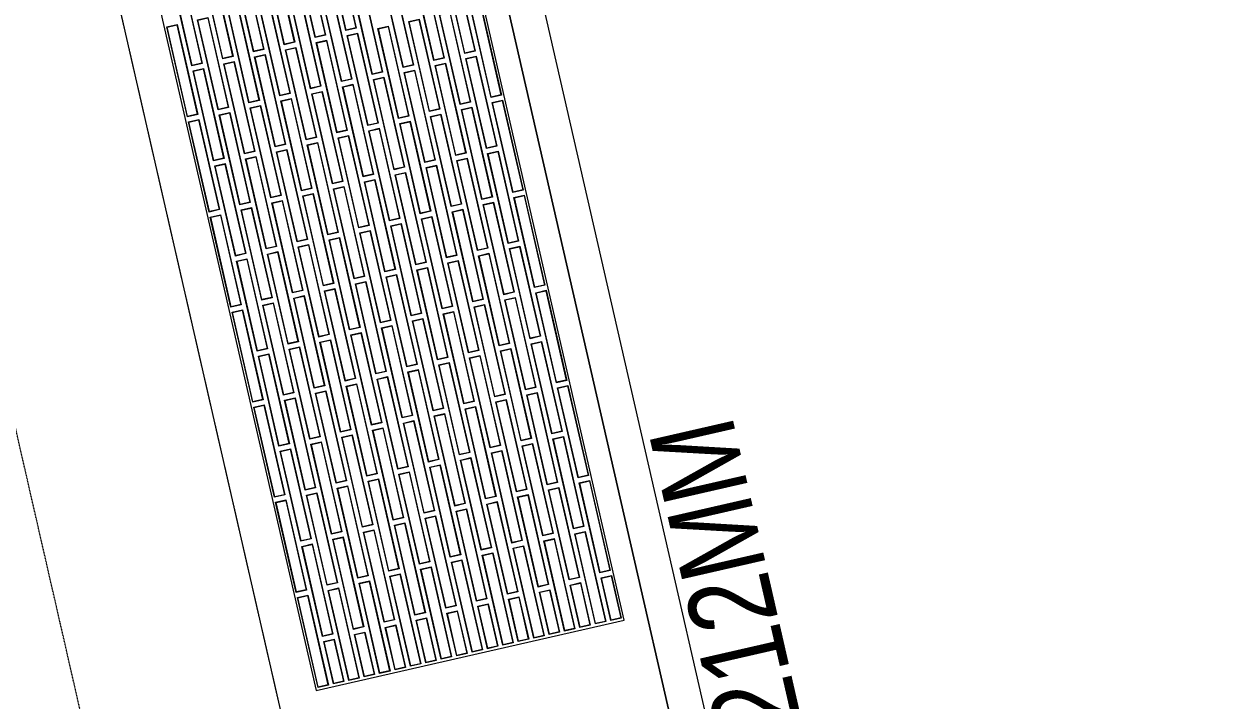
# Model space of a CAD drawing. Header units: millimetres. Extents: x 1667 to 847943, y 724 to 1832625.
# Drawn here: x 653321 to 653936, y 722158 to 722505 of the extents above; entities that cross this region are included whole.
import ezdxf

# ---------------------------------------------------------------- set-up
doc = ezdxf.new("R2010")
doc.units = ezdxf.units.MM
for name, pattern in [('2026-02-28_GF-SF BWP SET_MAIN BLOCK_SASANGIR RESORT$0$DASHED', [0.75, 0.5, -0.25]), ('AUDIT_D_060311083008-3', [0]), ('CENTER', [2, 1.25, -0.25, 0.25, -0.25]), ('DASHED', [19.05, 12.7, -6.35])]:
    doc.linetypes.add(name, pattern=pattern)
for name, color, linetype, lineweight in [('2026-02-28_GF-SF BWP SET_MAIN BLOCK_SASANGIR RESORT$0$DOOR DIM', 243, '2026-02-28_GF-SF BWP SET_MAIN BLOCK_SASANGIR RESORT$0$DASHED', 9), ('2026-02-28_GF-SF BWP SET_MAIN BLOCK_SASANGIR RESORT$0$HATCH SOLID_MOFA', 252, 'Continuous', 0), ('A-DOOR', 140, 'AUDIT_D_060311083008-3', 5), ('DIMENSION_MOFA', 66, 'CENTER', 15), ('GH - KIT EQUIP.', 2, 'Continuous', 9)]:
    doc.layers.add(name, color=color, linetype=linetype, lineweight=lineweight)
doc.styles.add('1', font='romans.shx')
pattern_1 = [(45, (141873.276, -3193.148), (-22.45064, 22.45064), []), (135, (141873.276, -3193.148), (-22.45064, -22.45064), [])]

# ---------------------------------------------------------------- blocks, each defined once
blk = doc.blocks.new('D-150 thk wall_1.8m D leaf-new')
at = {"layer": 'A-DOOR', "color": 252, "linetype": 'DASHED', "ltscale": 50}
blk.add_arc((1770, -150), 870, 180, 267.36478, dxfattribs=at)
blk = doc.blocks.new('*U170')
at = {"layer": 'A-DOOR'}
blk.add_blockref('D-150 thk wall_1.8m D leaf-new', (0, 0), dxfattribs=at)
blk = doc.blocks.new('AIR CURTAIN - 1800')
at = {"layer": 'GH - KIT EQUIP.', "color": 177, "lineweight": 15, "true_color": 0x293189}
for points in [[(269135.78, 64441.61, 0), (270899.78, 64441.61, 0)], [(270899.78, 64459.61, 0), (269135.78, 64459.61, 0)]]:
    blk.add_polyline3d(points, dxfattribs=at)
for points in [[(270899.78, 64653.61, 0.05), (269135.78, 64653.61, 0.05), (269135.78, 64459.61, 0.05), (270899.78, 64459.61, 0.05)], [(270874.78, 64633.61, 0.05), (270334.78, 64633.61, 0.05), (270334.78, 64471.61, 0.05), (270874.78, 64471.61, 0.05)], [(270336.11, 64632.29, 0), (270383.46, 64632.29, 0), (270383.46, 64626.84, 0), (270336.11, 64626.84, 0)], [(270336.28, 64632.11, 0), (270383.28, 64632.11, 0), (270383.28, 64627.01, 0), (270336.28, 64627.01, 0)], [(270386.11, 64632.29, 0), (270433.46, 64632.29, 0), (270433.46, 64626.84, 0), (270386.11, 64626.84, 0)], [(270386.28, 64632.11, 0), (270433.28, 64632.11, 0), (270433.28, 64627.01, 0), (270386.28, 64627.01, 0)], [(270436.11, 64632.29, 0), (270483.46, 64632.29, 0), (270483.46, 64626.84, 0), (270436.11, 64626.84, 0)], [(270436.28, 64632.11, 0), (270483.28, 64632.11, 0), (270483.28, 64627.01, 0), (270436.28, 64627.01, 0)], [(270486.11, 64632.29, 0), (270533.46, 64632.29, 0), (270533.46, 64626.84, 0), (270486.11, 64626.84, 0)], [(270486.28, 64632.11, 0), (270533.28, 64632.11, 0), (270533.28, 64627.01, 0), (270486.28, 64627.01, 0)], [(270536.11, 64632.29, 0), (270583.46, 64632.29, 0), (270583.46, 64626.84, 0), (270536.11, 64626.84, 0)], [(270536.28, 64632.11, 0), (270583.28, 64632.11, 0), (270583.28, 64627.01, 0), (270536.28, 64627.01, 0)], [(270586.11, 64632.29, 0), (270633.46, 64632.29, 0), (270633.46, 64626.84, 0), (270586.11, 64626.84, 0)], [(270586.28, 64632.11, 0), (270633.28, 64632.11, 0), (270633.28, 64627.01, 0), (270586.28, 64627.01, 0)], [(270636.11, 64632.29, 0), (270683.46, 64632.29, 0), (270683.46, 64626.84, 0), (270636.11, 64626.84, 0)], [(270636.28, 64632.11, 0), (270683.28, 64632.11, 0), (270683.28, 64627.01, 0), (270636.28, 64627.01, 0)], [(270336.11, 64624.19, 0), (270358.46, 64624.19, 0), (270358.46, 64618.74, 0), (270336.11, 64618.74, 0)], [(270336.28, 64624.01, 0), (270358.28, 64624.01, 0), (270358.28, 64618.91, 0), (270336.28, 64618.91, 0)], [(270361.11, 64624.19, 0), (270408.46, 64624.19, 0), (270408.46, 64618.74, 0), (270361.11, 64618.74, 0)], [(270361.28, 64624.01, 0), (270408.28, 64624.01, 0), (270408.28, 64618.91, 0), (270361.28, 64618.91, 0)], [(270411.11, 64624.19, 0), (270458.46, 64624.19, 0), (270458.46, 64618.74, 0), (270411.11, 64618.74, 0)], [(270411.28, 64624.01, 0), (270458.28, 64624.01, 0), (270458.28, 64618.91, 0), (270411.28, 64618.91, 0)], [(270461.11, 64624.19, 0), (270508.46, 64624.19, 0), (270508.46, 64618.74, 0), (270461.11, 64618.74, 0)], [(270461.28, 64624.01, 0), (270508.28, 64624.01, 0), (270508.28, 64618.91, 0), (270461.28, 64618.91, 0)], [(270511.11, 64624.19, 0), (270558.46, 64624.19, 0), (270558.46, 64618.74, 0), (270511.11, 64618.74, 0)], [(270511.28, 64624.01, 0), (270558.28, 64624.01, 0), (270558.28, 64618.91, 0), (270511.28, 64618.91, 0)], [(270561.11, 64624.19, 0), (270608.46, 64624.19, 0), (270608.46, 64618.74, 0), (270561.11, 64618.74, 0)], [(270561.28, 64624.01, 0), (270608.28, 64624.01, 0), (270608.28, 64618.91, 0), (270561.28, 64618.91, 0)], [(270611.11, 64624.19, 0), (270658.46, 64624.19, 0), (270658.46, 64618.74, 0), (270611.11, 64618.74, 0)], [(270611.28, 64624.01, 0), (270658.28, 64624.01, 0), (270658.28, 64618.91, 0), (270611.28, 64618.91, 0)], [(270661.11, 64624.19, 0), (270708.46, 64624.19, 0), (270708.46, 64618.74, 0), (270661.11, 64618.74, 0)], [(270661.28, 64624.01, 0), (270708.28, 64624.01, 0), (270708.28, 64618.91, 0), (270661.28, 64618.91, 0)], [(270336.11, 64616.09, 0), (270383.46, 64616.09, 0), (270383.46, 64610.64, 0), (270336.11, 64610.64, 0)], [(270336.28, 64615.91, 0), (270383.28, 64615.91, 0), (270383.28, 64610.81, 0), (270336.28, 64610.81, 0)], [(270386.11, 64616.09, 0), (270433.46, 64616.09, 0), (270433.46, 64610.64, 0), (270386.11, 64610.64, 0)], [(270386.28, 64615.91, 0), (270433.28, 64615.91, 0), (270433.28, 64610.81, 0), (270386.28, 64610.81, 0)], [(270436.11, 64616.09, 0), (270483.46, 64616.09, 0), (270483.46, 64610.64, 0), (270436.11, 64610.64, 0)], [(270436.28, 64615.91, 0), (270483.28, 64615.91, 0), (270483.28, 64610.81, 0), (270436.28, 64610.81, 0)], [(270486.11, 64616.09, 0), (270533.46, 64616.09, 0), (270533.46, 64610.64, 0), (270486.11, 64610.64, 0)], [(270486.28, 64615.91, 0), (270533.28, 64615.91, 0), (270533.28, 64610.81, 0), (270486.28, 64610.81, 0)], [(270536.11, 64616.09, 0), (270583.46, 64616.09, 0), (270583.46, 64610.64, 0), (270536.11, 64610.64, 0)], [(270536.28, 64615.91, 0), (270583.28, 64615.91, 0), (270583.28, 64610.81, 0), (270536.28, 64610.81, 0)], [(270586.11, 64616.09, 0), (270633.46, 64616.09, 0), (270633.46, 64610.64, 0), (270586.11, 64610.64, 0)], [(270586.28, 64615.91, 0), (270633.28, 64615.91, 0), (270633.28, 64610.81, 0), (270586.28, 64610.81, 0)], [(270636.11, 64616.09, 0), (270683.46, 64616.09, 0), (270683.46, 64610.64, 0), (270636.11, 64610.64, 0)], [(270636.28, 64615.91, 0), (270683.28, 64615.91, 0), (270683.28, 64610.81, 0), (270636.28, 64610.81, 0)], [(270336.11, 64607.99, 0), (270358.46, 64607.99, 0), (270358.46, 64602.54, 0), (270336.11, 64602.54, 0)], [(270336.28, 64607.81, 0), (270358.28, 64607.81, 0), (270358.28, 64602.71, 0), (270336.28, 64602.71, 0)], [(270361.11, 64607.99, 0), (270408.46, 64607.99, 0), (270408.46, 64602.54, 0), (270361.11, 64602.54, 0)], [(270361.28, 64607.81, 0), (270408.28, 64607.81, 0), (270408.28, 64602.71, 0), (270361.28, 64602.71, 0)], [(270411.11, 64607.99, 0), (270458.46, 64607.99, 0), (270458.46, 64602.54, 0), (270411.11, 64602.54, 0)], [(270411.28, 64607.81, 0), (270458.28, 64607.81, 0), (270458.28, 64602.71, 0), (270411.28, 64602.71, 0)], [(270461.11, 64607.99, 0), (270508.46, 64607.99, 0), (270508.46, 64602.54, 0), (270461.11, 64602.54, 0)], [(270461.28, 64607.81, 0), (270508.28, 64607.81, 0), (270508.28, 64602.71, 0), (270461.28, 64602.71, 0)], [(270511.11, 64607.99, 0), (270558.46, 64607.99, 0), (270558.46, 64602.54, 0), (270511.11, 64602.54, 0)], [(270511.28, 64607.81, 0), (270558.28, 64607.81, 0), (270558.28, 64602.71, 0), (270511.28, 64602.71, 0)], [(270561.11, 64607.99, 0), (270608.46, 64607.99, 0), (270608.46, 64602.54, 0), (270561.11, 64602.54, 0)], [(270561.28, 64607.81, 0), (270608.28, 64607.81, 0), (270608.28, 64602.71, 0), (270561.28, 64602.71, 0)], [(270611.11, 64607.99, 0), (270658.46, 64607.99, 0), (270658.46, 64602.54, 0), (270611.11, 64602.54, 0)], [(270611.28, 64607.81, 0), (270658.28, 64607.81, 0), (270658.28, 64602.71, 0), (270611.28, 64602.71, 0)], [(270661.11, 64607.99, 0), (270708.46, 64607.99, 0), (270708.46, 64602.54, 0), (270661.11, 64602.54, 0)], [(270661.28, 64607.81, 0), (270708.28, 64607.81, 0), (270708.28, 64602.71, 0), (270661.28, 64602.71, 0)], [(270336.11, 64599.89, 0), (270383.46, 64599.89, 0), (270383.46, 64594.44, 0), (270336.11, 64594.44, 0)], [(270336.28, 64599.71, 0), (270383.28, 64599.71, 0), (270383.28, 64594.61, 0), (270336.28, 64594.61, 0)], [(270386.11, 64599.89, 0), (270433.46, 64599.89, 0), (270433.46, 64594.44, 0), (270386.11, 64594.44, 0)], [(270386.28, 64599.71, 0), (270433.28, 64599.71, 0), (270433.28, 64594.61, 0), (270386.28, 64594.61, 0)], [(270436.11, 64599.89, 0), (270483.46, 64599.89, 0), (270483.46, 64594.44, 0), (270436.11, 64594.44, 0)], [(270436.28, 64599.71, 0), (270483.28, 64599.71, 0), (270483.28, 64594.61, 0), (270436.28, 64594.61, 0)], [(270486.11, 64599.89, 0), (270533.46, 64599.89, 0), (270533.46, 64594.44, 0), (270486.11, 64594.44, 0)], [(270486.28, 64599.71, 0), (270533.28, 64599.71, 0), (270533.28, 64594.61, 0), (270486.28, 64594.61, 0)], [(270536.11, 64599.89, 0), (270583.46, 64599.89, 0), (270583.46, 64594.44, 0), (270536.11, 64594.44, 0)], [(270536.28, 64599.71, 0), (270583.28, 64599.71, 0), (270583.28, 64594.61, 0), (270536.28, 64594.61, 0)], [(270586.11, 64599.89, 0), (270633.46, 64599.89, 0), (270633.46, 64594.44, 0), (270586.11, 64594.44, 0)], [(270586.28, 64599.71, 0), (270633.28, 64599.71, 0), (270633.28, 64594.61, 0), (270586.28, 64594.61, 0)], [(270636.11, 64599.89, 0), (270683.46, 64599.89, 0), (270683.46, 64594.44, 0), (270636.11, 64594.44, 0)], [(270636.28, 64599.71, 0), (270683.28, 64599.71, 0), (270683.28, 64594.61, 0), (270636.28, 64594.61, 0)], [(270336.11, 64591.79, 0), (270358.46, 64591.79, 0), (270358.46, 64586.34, 0), (270336.11, 64586.34, 0)], [(270336.28, 64591.61, 0), (270358.28, 64591.61, 0), (270358.28, 64586.51, 0), (270336.28, 64586.51, 0)], [(270361.11, 64591.79, 0), (270408.46, 64591.79, 0), (270408.46, 64586.34, 0), (270361.11, 64586.34, 0)], [(270361.28, 64591.61, 0), (270408.28, 64591.61, 0), (270408.28, 64586.51, 0), (270361.28, 64586.51, 0)], [(270411.11, 64591.79, 0), (270458.46, 64591.79, 0), (270458.46, 64586.34, 0), (270411.11, 64586.34, 0)], [(270411.28, 64591.61, 0), (270458.28, 64591.61, 0), (270458.28, 64586.51, 0), (270411.28, 64586.51, 0)], [(270461.11, 64591.79, 0), (270508.46, 64591.79, 0), (270508.46, 64586.34, 0), (270461.11, 64586.34, 0)], [(270461.28, 64591.61, 0), (270508.28, 64591.61, 0), (270508.28, 64586.51, 0), (270461.28, 64586.51, 0)], [(270511.11, 64591.79, 0), (270558.46, 64591.79, 0), (270558.46, 64586.34, 0), (270511.11, 64586.34, 0)], [(270511.28, 64591.61, 0), (270558.28, 64591.61, 0), (270558.28, 64586.51, 0), (270511.28, 64586.51, 0)], [(270561.11, 64591.79, 0), (270608.46, 64591.79, 0), (270608.46, 64586.34, 0), (270561.11, 64586.34, 0)], [(270561.28, 64591.61, 0), (270608.28, 64591.61, 0), (270608.28, 64586.51, 0), (270561.28, 64586.51, 0)], [(270611.11, 64591.79, 0), (270658.46, 64591.79, 0), (270658.46, 64586.34, 0), (270611.11, 64586.34, 0)], [(270611.28, 64591.61, 0), (270658.28, 64591.61, 0), (270658.28, 64586.51, 0), (270611.28, 64586.51, 0)], [(270661.11, 64591.79, 0), (270708.46, 64591.79, 0), (270708.46, 64586.34, 0), (270661.11, 64586.34, 0)], [(270661.28, 64591.61, 0), (270708.28, 64591.61, 0), (270708.28, 64586.51, 0), (270661.28, 64586.51, 0)], [(270336.11, 64583.69, 0), (270383.46, 64583.69, 0), (270383.46, 64578.24, 0), (270336.11, 64578.24, 0)], [(270336.28, 64583.51, 0), (270383.28, 64583.51, 0), (270383.28, 64578.41, 0), (270336.28, 64578.41, 0)], [(270386.11, 64583.69, 0), (270433.46, 64583.69, 0), (270433.46, 64578.24, 0), (270386.11, 64578.24, 0)], [(270386.28, 64583.51, 0), (270433.28, 64583.51, 0), (270433.28, 64578.41, 0), (270386.28, 64578.41, 0)], [(270436.11, 64583.69, 0), (270483.46, 64583.69, 0), (270483.46, 64578.24, 0), (270436.11, 64578.24, 0)], [(270436.28, 64583.51, 0), (270483.28, 64583.51, 0), (270483.28, 64578.41, 0), (270436.28, 64578.41, 0)], [(270486.11, 64583.69, 0), (270533.46, 64583.69, 0), (270533.46, 64578.24, 0), (270486.11, 64578.24, 0)], [(270486.28, 64583.51, 0), (270533.28, 64583.51, 0), (270533.28, 64578.41, 0), (270486.28, 64578.41, 0)], [(270536.11, 64583.69, 0), (270583.46, 64583.69, 0), (270583.46, 64578.24, 0), (270536.11, 64578.24, 0)], [(270536.28, 64583.51, 0), (270583.28, 64583.51, 0), (270583.28, 64578.41, 0), (270536.28, 64578.41, 0)], [(270586.11, 64583.69, 0), (270633.46, 64583.69, 0), (270633.46, 64578.24, 0), (270586.11, 64578.24, 0)], [(270586.28, 64583.51, 0), (270633.28, 64583.51, 0), (270633.28, 64578.41, 0), (270586.28, 64578.41, 0)], [(270636.11, 64583.69, 0), (270683.46, 64583.69, 0), (270683.46, 64578.24, 0), (270636.11, 64578.24, 0)], [(270636.28, 64583.51, 0), (270683.28, 64583.51, 0), (270683.28, 64578.41, 0), (270636.28, 64578.41, 0)], [(270336.11, 64575.59, 0), (270358.46, 64575.59, 0), (270358.46, 64570.14, 0), (270336.11, 64570.14, 0)], [(270336.28, 64575.41, 0), (270358.28, 64575.41, 0), (270358.28, 64570.31, 0), (270336.28, 64570.31, 0)], [(270361.11, 64575.59, 0), (270408.46, 64575.59, 0), (270408.46, 64570.14, 0), (270361.11, 64570.14, 0)], [(270361.28, 64575.41, 0), (270408.28, 64575.41, 0), (270408.28, 64570.31, 0), (270361.28, 64570.31, 0)], [(270411.11, 64575.59, 0), (270458.46, 64575.59, 0), (270458.46, 64570.14, 0), (270411.11, 64570.14, 0)], [(270411.28, 64575.41, 0), (270458.28, 64575.41, 0), (270458.28, 64570.31, 0), (270411.28, 64570.31, 0)], [(270461.11, 64575.59, 0), (270508.46, 64575.59, 0), (270508.46, 64570.14, 0), (270461.11, 64570.14, 0)], [(270461.28, 64575.41, 0), (270508.28, 64575.41, 0), (270508.28, 64570.31, 0), (270461.28, 64570.31, 0)], [(270511.11, 64575.59, 0), (270558.46, 64575.59, 0), (270558.46, 64570.14, 0), (270511.11, 64570.14, 0)], [(270511.28, 64575.41, 0), (270558.28, 64575.41, 0), (270558.28, 64570.31, 0), (270511.28, 64570.31, 0)], [(270561.11, 64575.59, 0), (270608.46, 64575.59, 0), (270608.46, 64570.14, 0), (270561.11, 64570.14, 0)], [(270561.28, 64575.41, 0), (270608.28, 64575.41, 0), (270608.28, 64570.31, 0), (270561.28, 64570.31, 0)], [(270611.11, 64575.59, 0), (270658.46, 64575.59, 0), (270658.46, 64570.14, 0), (270611.11, 64570.14, 0)], [(270611.28, 64575.41, 0), (270658.28, 64575.41, 0), (270658.28, 64570.31, 0), (270611.28, 64570.31, 0)], [(270661.11, 64575.59, 0), (270708.46, 64575.59, 0), (270708.46, 64570.14, 0), (270661.11, 64570.14, 0)], [(270661.28, 64575.41, 0), (270708.28, 64575.41, 0), (270708.28, 64570.31, 0), (270661.28, 64570.31, 0)], [(270336.11, 64567.49, 0), (270383.46, 64567.49, 0), (270383.46, 64562.04, 0), (270336.11, 64562.04, 0)], [(270336.28, 64567.31, 0), (270383.28, 64567.31, 0), (270383.28, 64562.21, 0), (270336.28, 64562.21, 0)], [(270386.11, 64567.49, 0), (270433.46, 64567.49, 0), (270433.46, 64562.04, 0), (270386.11, 64562.04, 0)], [(270386.28, 64567.31, 0), (270433.28, 64567.31, 0), (270433.28, 64562.21, 0), (270386.28, 64562.21, 0)], [(270436.11, 64567.49, 0), (270483.46, 64567.49, 0), (270483.46, 64562.04, 0), (270436.11, 64562.04, 0)], [(270436.28, 64567.31, 0), (270483.28, 64567.31, 0), (270483.28, 64562.21, 0), (270436.28, 64562.21, 0)], [(270486.11, 64567.49, 0), (270533.46, 64567.49, 0), (270533.46, 64562.04, 0), (270486.11, 64562.04, 0)], [(270486.28, 64567.31, 0), (270533.28, 64567.31, 0), (270533.28, 64562.21, 0), (270486.28, 64562.21, 0)], [(270536.11, 64567.49, 0), (270583.46, 64567.49, 0), (270583.46, 64562.04, 0), (270536.11, 64562.04, 0)], [(270536.28, 64567.31, 0), (270583.28, 64567.31, 0), (270583.28, 64562.21, 0), (270536.28, 64562.21, 0)], [(270586.11, 64567.49, 0), (270633.46, 64567.49, 0), (270633.46, 64562.04, 0), (270586.11, 64562.04, 0)], [(270586.28, 64567.31, 0), (270633.28, 64567.31, 0), (270633.28, 64562.21, 0), (270586.28, 64562.21, 0)], [(270636.11, 64567.49, 0), (270683.46, 64567.49, 0), (270683.46, 64562.04, 0), (270636.11, 64562.04, 0)], [(270636.28, 64567.31, 0), (270683.28, 64567.31, 0), (270683.28, 64562.21, 0), (270636.28, 64562.21, 0)], [(270336.11, 64559.39, 0), (270358.46, 64559.39, 0), (270358.46, 64553.94, 0), (270336.11, 64553.94, 0)], [(270336.28, 64559.21, 0), (270358.28, 64559.21, 0), (270358.28, 64554.11, 0), (270336.28, 64554.11, 0)], [(270361.11, 64559.39, 0), (270408.46, 64559.39, 0), (270408.46, 64553.94, 0), (270361.11, 64553.94, 0)], [(270361.28, 64559.21, 0), (270408.28, 64559.21, 0), (270408.28, 64554.11, 0), (270361.28, 64554.11, 0)], [(270411.11, 64559.39, 0), (270458.46, 64559.39, 0), (270458.46, 64553.94, 0), (270411.11, 64553.94, 0)], [(270411.28, 64559.21, 0), (270458.28, 64559.21, 0), (270458.28, 64554.11, 0), (270411.28, 64554.11, 0)], [(270461.11, 64559.39, 0), (270508.46, 64559.39, 0), (270508.46, 64553.94, 0), (270461.11, 64553.94, 0)], [(270461.28, 64559.21, 0), (270508.28, 64559.21, 0), (270508.28, 64554.11, 0), (270461.28, 64554.11, 0)], [(270511.11, 64559.39, 0), (270558.46, 64559.39, 0), (270558.46, 64553.94, 0), (270511.11, 64553.94, 0)], [(270511.28, 64559.21, 0), (270558.28, 64559.21, 0), (270558.28, 64554.11, 0), (270511.28, 64554.11, 0)], [(270561.11, 64559.39, 0), (270608.46, 64559.39, 0), (270608.46, 64553.94, 0), (270561.11, 64553.94, 0)], [(270561.28, 64559.21, 0), (270608.28, 64559.21, 0), (270608.28, 64554.11, 0), (270561.28, 64554.11, 0)], [(270611.11, 64559.39, 0), (270658.46, 64559.39, 0), (270658.46, 64553.94, 0), (270611.11, 64553.94, 0)], [(270611.28, 64559.21, 0), (270658.28, 64559.21, 0), (270658.28, 64554.11, 0), (270611.28, 64554.11, 0)], [(270661.11, 64559.39, 0), (270708.46, 64559.39, 0), (270708.46, 64553.94, 0), (270661.11, 64553.94, 0)], [(270661.28, 64559.21, 0), (270708.28, 64559.21, 0), (270708.28, 64554.11, 0), (270661.28, 64554.11, 0)], [(270336.11, 64551.29, 0), (270383.46, 64551.29, 0), (270383.46, 64545.84, 0), (270336.11, 64545.84, 0)], [(270336.28, 64551.11, 0), (270383.28, 64551.11, 0), (270383.28, 64546.01, 0), (270336.28, 64546.01, 0)], [(270386.11, 64551.29, 0), (270433.46, 64551.29, 0), (270433.46, 64545.84, 0), (270386.11, 64545.84, 0)], [(270386.28, 64551.11, 0), (270433.28, 64551.11, 0), (270433.28, 64546.01, 0), (270386.28, 64546.01, 0)], [(270436.11, 64551.29, 0), (270483.46, 64551.29, 0), (270483.46, 64545.84, 0), (270436.11, 64545.84, 0)], [(270436.28, 64551.11, 0), (270483.28, 64551.11, 0), (270483.28, 64546.01, 0), (270436.28, 64546.01, 0)], [(270486.11, 64551.29, 0), (270533.46, 64551.29, 0), (270533.46, 64545.84, 0), (270486.11, 64545.84, 0)], [(270486.28, 64551.11, 0), (270533.28, 64551.11, 0), (270533.28, 64546.01, 0), (270486.28, 64546.01, 0)], [(270536.11, 64551.29, 0), (270583.46, 64551.29, 0), (270583.46, 64545.84, 0), (270536.11, 64545.84, 0)], [(270536.28, 64551.11, 0), (270583.28, 64551.11, 0), (270583.28, 64546.01, 0), (270536.28, 64546.01, 0)], [(270586.11, 64551.29, 0), (270633.46, 64551.29, 0), (270633.46, 64545.84, 0), (270586.11, 64545.84, 0)], [(270586.28, 64551.11, 0), (270633.28, 64551.11, 0), (270633.28, 64546.01, 0), (270586.28, 64546.01, 0)], [(270636.11, 64551.29, 0), (270683.46, 64551.29, 0), (270683.46, 64545.84, 0), (270636.11, 64545.84, 0)], [(270636.28, 64551.11, 0), (270683.28, 64551.11, 0), (270683.28, 64546.01, 0), (270636.28, 64546.01, 0)], [(270336.11, 64543.19, 0), (270358.46, 64543.19, 0), (270358.46, 64537.74, 0), (270336.11, 64537.74, 0)], [(270336.28, 64543.01, 0), (270358.28, 64543.01, 0), (270358.28, 64537.91, 0), (270336.28, 64537.91, 0)], [(270361.11, 64543.19, 0), (270408.46, 64543.19, 0), (270408.46, 64537.74, 0), (270361.11, 64537.74, 0)], [(270361.28, 64543.01, 0), (270408.28, 64543.01, 0), (270408.28, 64537.91, 0), (270361.28, 64537.91, 0)], [(270411.11, 64543.19, 0), (270458.46, 64543.19, 0), (270458.46, 64537.74, 0), (270411.11, 64537.74, 0)], [(270411.28, 64543.01, 0), (270458.28, 64543.01, 0), (270458.28, 64537.91, 0), (270411.28, 64537.91, 0)], [(270461.11, 64543.19, 0), (270508.46, 64543.19, 0), (270508.46, 64537.74, 0), (270461.11, 64537.74, 0)], [(270461.28, 64543.01, 0), (270508.28, 64543.01, 0), (270508.28, 64537.91, 0), (270461.28, 64537.91, 0)], [(270511.11, 64543.19, 0), (270558.46, 64543.19, 0), (270558.46, 64537.74, 0), (270511.11, 64537.74, 0)], [(270511.28, 64543.01, 0), (270558.28, 64543.01, 0), (270558.28, 64537.91, 0), (270511.28, 64537.91, 0)], [(270561.11, 64543.19, 0), (270608.46, 64543.19, 0), (270608.46, 64537.74, 0), (270561.11, 64537.74, 0)], [(270561.28, 64543.01, 0), (270608.28, 64543.01, 0), (270608.28, 64537.91, 0), (270561.28, 64537.91, 0)], [(270611.11, 64543.19, 0), (270658.46, 64543.19, 0), (270658.46, 64537.74, 0), (270611.11, 64537.74, 0)], [(270611.28, 64543.01, 0), (270658.28, 64543.01, 0), (270658.28, 64537.91, 0), (270611.28, 64537.91, 0)], [(270661.11, 64543.19, 0), (270708.46, 64543.19, 0), (270708.46, 64537.74, 0), (270661.11, 64537.74, 0)], [(270661.28, 64543.01, 0), (270708.28, 64543.01, 0), (270708.28, 64537.91, 0), (270661.28, 64537.91, 0)], [(270336.11, 64535.09, 0), (270383.46, 64535.09, 0), (270383.46, 64529.64, 0), (270336.11, 64529.64, 0)], [(270336.28, 64534.91, 0), (270383.28, 64534.91, 0), (270383.28, 64529.81, 0), (270336.28, 64529.81, 0)], [(270386.11, 64535.09, 0), (270433.46, 64535.09, 0), (270433.46, 64529.64, 0), (270386.11, 64529.64, 0)], [(270386.28, 64534.91, 0), (270433.28, 64534.91, 0), (270433.28, 64529.81, 0), (270386.28, 64529.81, 0)], [(270436.11, 64535.09, 0), (270483.46, 64535.09, 0), (270483.46, 64529.64, 0), (270436.11, 64529.64, 0)], [(270436.28, 64534.91, 0), (270483.28, 64534.91, 0), (270483.28, 64529.81, 0), (270436.28, 64529.81, 0)], [(270486.11, 64535.09, 0), (270533.46, 64535.09, 0), (270533.46, 64529.64, 0), (270486.11, 64529.64, 0)], [(270486.28, 64534.91, 0), (270533.28, 64534.91, 0), (270533.28, 64529.81, 0), (270486.28, 64529.81, 0)], [(270536.11, 64535.09, 0), (270583.46, 64535.09, 0), (270583.46, 64529.64, 0), (270536.11, 64529.64, 0)], [(270536.28, 64534.91, 0), (270583.28, 64534.91, 0), (270583.28, 64529.81, 0), (270536.28, 64529.81, 0)], [(270586.11, 64535.09, 0), (270633.46, 64535.09, 0), (270633.46, 64529.64, 0), (270586.11, 64529.64, 0)], [(270586.28, 64534.91, 0), (270633.28, 64534.91, 0), (270633.28, 64529.81, 0), (270586.28, 64529.81, 0)], [(270636.11, 64535.09, 0), (270683.46, 64535.09, 0), (270683.46, 64529.64, 0), (270636.11, 64529.64, 0)], [(270636.28, 64534.91, 0), (270683.28, 64534.91, 0), (270683.28, 64529.81, 0), (270636.28, 64529.81, 0)], [(270336.11, 64526.99, 0), (270358.46, 64526.99, 0), (270358.46, 64521.54, 0), (270336.11, 64521.54, 0)], [(270336.28, 64526.81, 0), (270358.28, 64526.81, 0), (270358.28, 64521.71, 0), (270336.28, 64521.71, 0)], [(270361.11, 64526.99, 0), (270408.46, 64526.99, 0), (270408.46, 64521.54, 0), (270361.11, 64521.54, 0)], [(270361.28, 64526.81, 0), (270408.28, 64526.81, 0), (270408.28, 64521.71, 0), (270361.28, 64521.71, 0)], [(270411.11, 64526.99, 0), (270458.46, 64526.99, 0), (270458.46, 64521.54, 0), (270411.11, 64521.54, 0)], [(270411.28, 64526.81, 0), (270458.28, 64526.81, 0), (270458.28, 64521.71, 0), (270411.28, 64521.71, 0)], [(270461.11, 64526.99, 0), (270508.46, 64526.99, 0), (270508.46, 64521.54, 0), (270461.11, 64521.54, 0)], [(270461.28, 64526.81, 0), (270508.28, 64526.81, 0), (270508.28, 64521.71, 0), (270461.28, 64521.71, 0)], [(270511.11, 64526.99, 0), (270558.46, 64526.99, 0), (270558.46, 64521.54, 0), (270511.11, 64521.54, 0)], [(270511.28, 64526.81, 0), (270558.28, 64526.81, 0), (270558.28, 64521.71, 0), (270511.28, 64521.71, 0)], [(270561.11, 64526.99, 0), (270608.46, 64526.99, 0), (270608.46, 64521.54, 0), (270561.11, 64521.54, 0)], [(270561.28, 64526.81, 0), (270608.28, 64526.81, 0), (270608.28, 64521.71, 0), (270561.28, 64521.71, 0)], [(270611.11, 64526.99, 0), (270658.46, 64526.99, 0), (270658.46, 64521.54, 0), (270611.11, 64521.54, 0)], [(270611.28, 64526.81, 0), (270658.28, 64526.81, 0), (270658.28, 64521.71, 0), (270611.28, 64521.71, 0)], [(270336.11, 64518.89, 0), (270383.46, 64518.89, 0), (270383.46, 64513.44, 0), (270336.11, 64513.44, 0)], [(270336.28, 64518.71, 0), (270383.28, 64518.71, 0), (270383.28, 64513.61, 0), (270336.28, 64513.61, 0)], [(270386.11, 64518.89, 0), (270433.46, 64518.89, 0), (270433.46, 64513.44, 0), (270386.11, 64513.44, 0)], [(270386.28, 64518.71, 0), (270433.28, 64518.71, 0), (270433.28, 64513.61, 0), (270386.28, 64513.61, 0)], [(270436.11, 64518.89, 0), (270483.46, 64518.89, 0), (270483.46, 64513.44, 0), (270436.11, 64513.44, 0)], [(270436.28, 64518.71, 0), (270483.28, 64518.71, 0), (270483.28, 64513.61, 0), (270436.28, 64513.61, 0)], [(270486.11, 64518.89, 0), (270533.46, 64518.89, 0), (270533.46, 64513.44, 0), (270486.11, 64513.44, 0)], [(270486.28, 64518.71, 0), (270533.28, 64518.71, 0), (270533.28, 64513.61, 0), (270486.28, 64513.61, 0)], [(270536.11, 64518.89, 0), (270583.46, 64518.89, 0), (270583.46, 64513.44, 0), (270536.11, 64513.44, 0)], [(270536.28, 64518.71, 0), (270583.28, 64518.71, 0), (270583.28, 64513.61, 0), (270536.28, 64513.61, 0)], [(270586.11, 64518.89, 0), (270633.46, 64518.89, 0), (270633.46, 64513.44, 0), (270586.11, 64513.44, 0)], [(270586.28, 64518.71, 0), (270633.28, 64518.71, 0), (270633.28, 64513.61, 0), (270586.28, 64513.61, 0)], [(270636.11, 64518.89, 0), (270683.46, 64518.89, 0), (270683.46, 64513.44, 0), (270636.11, 64513.44, 0)], [(270636.28, 64518.71, 0), (270683.28, 64518.71, 0), (270683.28, 64513.61, 0), (270636.28, 64513.61, 0)], [(270336.11, 64510.79, 0), (270358.46, 64510.79, 0), (270358.46, 64505.34, 0), (270336.11, 64505.34, 0)], [(270336.28, 64510.61, 0), (270358.28, 64510.61, 0), (270358.28, 64505.51, 0), (270336.28, 64505.51, 0)], [(270361.11, 64510.79, 0), (270408.46, 64510.79, 0), (270408.46, 64505.34, 0), (270361.11, 64505.34, 0)], [(270361.28, 64510.61, 0), (270408.28, 64510.61, 0), (270408.28, 64505.51, 0), (270361.28, 64505.51, 0)], [(270411.11, 64510.79, 0), (270458.46, 64510.79, 0), (270458.46, 64505.34, 0), (270411.11, 64505.34, 0)], [(270411.28, 64510.61, 0), (270458.28, 64510.61, 0), (270458.28, 64505.51, 0), (270411.28, 64505.51, 0)], [(270461.11, 64510.79, 0), (270508.46, 64510.79, 0), (270508.46, 64505.34, 0), (270461.11, 64505.34, 0)], [(270461.28, 64510.61, 0), (270508.28, 64510.61, 0), (270508.28, 64505.51, 0), (270461.28, 64505.51, 0)], [(270511.11, 64510.79, 0), (270558.46, 64510.79, 0), (270558.46, 64505.34, 0), (270511.11, 64505.34, 0)], [(270511.28, 64510.61, 0), (270558.28, 64510.61, 0), (270558.28, 64505.51, 0), (270511.28, 64505.51, 0)], [(270561.11, 64510.79, 0), (270608.46, 64510.79, 0), (270608.46, 64505.34, 0), (270561.11, 64505.34, 0)], [(270561.28, 64510.61, 0), (270608.28, 64510.61, 0), (270608.28, 64505.51, 0), (270561.28, 64505.51, 0)], [(270611.11, 64510.79, 0), (270658.46, 64510.79, 0), (270658.46, 64505.34, 0), (270611.11, 64505.34, 0)], [(270611.28, 64510.61, 0), (270658.28, 64510.61, 0), (270658.28, 64505.51, 0), (270611.28, 64505.51, 0)], [(270336.11, 64502.69, 0), (270383.46, 64502.69, 0), (270383.46, 64497.24, 0), (270336.11, 64497.24, 0)], [(270336.28, 64502.51, 0), (270383.28, 64502.51, 0), (270383.28, 64497.41, 0), (270336.28, 64497.41, 0)], [(270386.11, 64502.69, 0), (270433.46, 64502.69, 0), (270433.46, 64497.24, 0), (270386.11, 64497.24, 0)], [(270386.28, 64502.51, 0), (270433.28, 64502.51, 0), (270433.28, 64497.41, 0), (270386.28, 64497.41, 0)], [(270436.11, 64502.69, 0), (270483.46, 64502.69, 0), (270483.46, 64497.24, 0), (270436.11, 64497.24, 0)], [(270436.28, 64502.51, 0), (270483.28, 64502.51, 0), (270483.28, 64497.41, 0), (270436.28, 64497.41, 0)], [(270486.11, 64502.69, 0), (270533.46, 64502.69, 0), (270533.46, 64497.24, 0), (270486.11, 64497.24, 0)], [(270486.28, 64502.51, 0), (270533.28, 64502.51, 0), (270533.28, 64497.41, 0), (270486.28, 64497.41, 0)], [(270536.11, 64502.69, 0), (270583.46, 64502.69, 0), (270583.46, 64497.24, 0), (270536.11, 64497.24, 0)], [(270536.28, 64502.51, 0), (270583.28, 64502.51, 0), (270583.28, 64497.41, 0), (270536.28, 64497.41, 0)], [(270586.11, 64502.69, 0), (270633.46, 64502.69, 0), (270633.46, 64497.24, 0), (270586.11, 64497.24, 0)], [(270586.28, 64502.51, 0), (270633.28, 64502.51, 0), (270633.28, 64497.41, 0), (270586.28, 64497.41, 0)], [(270636.11, 64502.69, 0), (270683.46, 64502.69, 0), (270683.46, 64497.24, 0), (270636.11, 64497.24, 0)], [(270636.28, 64502.51, 0), (270683.28, 64502.51, 0), (270683.28, 64497.41, 0), (270636.28, 64497.41, 0)], [(270336.11, 64494.59, 0), (270358.46, 64494.59, 0), (270358.46, 64489.14, 0), (270336.11, 64489.14, 0)], [(270336.28, 64494.41, 0), (270358.28, 64494.41, 0), (270358.28, 64489.31, 0), (270336.28, 64489.31, 0)], [(270361.11, 64494.59, 0), (270408.46, 64494.59, 0), (270408.46, 64489.14, 0), (270361.11, 64489.14, 0)], [(270361.28, 64494.41, 0), (270408.28, 64494.41, 0), (270408.28, 64489.31, 0), (270361.28, 64489.31, 0)], [(270411.11, 64494.59, 0), (270458.46, 64494.59, 0), (270458.46, 64489.14, 0), (270411.11, 64489.14, 0)], [(270411.28, 64494.41, 0), (270458.28, 64494.41, 0), (270458.28, 64489.31, 0), (270411.28, 64489.31, 0)], [(270461.11, 64494.59, 0), (270508.46, 64494.59, 0), (270508.46, 64489.14, 0), (270461.11, 64489.14, 0)], [(270461.28, 64494.41, 0), (270508.28, 64494.41, 0), (270508.28, 64489.31, 0), (270461.28, 64489.31, 0)], [(270511.11, 64494.59, 0), (270558.46, 64494.59, 0), (270558.46, 64489.14, 0), (270511.11, 64489.14, 0)], [(270511.28, 64494.41, 0), (270558.28, 64494.41, 0), (270558.28, 64489.31, 0), (270511.28, 64489.31, 0)], [(270561.11, 64494.59, 0), (270608.46, 64494.59, 0), (270608.46, 64489.14, 0), (270561.11, 64489.14, 0)], [(270561.28, 64494.41, 0), (270608.28, 64494.41, 0), (270608.28, 64489.31, 0), (270561.28, 64489.31, 0)], [(270611.11, 64494.59, 0), (270658.46, 64494.59, 0), (270658.46, 64489.14, 0), (270611.11, 64489.14, 0)], [(270611.28, 64494.41, 0), (270658.28, 64494.41, 0), (270658.28, 64489.31, 0), (270611.28, 64489.31, 0)], [(270336.11, 64486.49, 0), (270383.46, 64486.49, 0), (270383.46, 64481.04, 0), (270336.11, 64481.04, 0)], [(270336.28, 64486.31, 0), (270383.28, 64486.31, 0), (270383.28, 64481.21, 0), (270336.28, 64481.21, 0)], [(270386.11, 64486.49, 0), (270433.46, 64486.49, 0), (270433.46, 64481.04, 0), (270386.11, 64481.04, 0)], [(270386.28, 64486.31, 0), (270433.28, 64486.31, 0), (270433.28, 64481.21, 0), (270386.28, 64481.21, 0)], [(270436.11, 64486.49, 0), (270483.46, 64486.49, 0), (270483.46, 64481.04, 0), (270436.11, 64481.04, 0)], [(270436.28, 64486.31, 0), (270483.28, 64486.31, 0), (270483.28, 64481.21, 0), (270436.28, 64481.21, 0)], [(270486.11, 64486.49, 0), (270533.46, 64486.49, 0), (270533.46, 64481.04, 0), (270486.11, 64481.04, 0)], [(270486.28, 64486.31, 0), (270533.28, 64486.31, 0), (270533.28, 64481.21, 0), (270486.28, 64481.21, 0)], [(270536.11, 64486.49, 0), (270583.46, 64486.49, 0), (270583.46, 64481.04, 0), (270536.11, 64481.04, 0)], [(270536.28, 64486.31, 0), (270583.28, 64486.31, 0), (270583.28, 64481.21, 0), (270536.28, 64481.21, 0)], [(270586.11, 64486.49, 0), (270633.46, 64486.49, 0), (270633.46, 64481.04, 0), (270586.11, 64481.04, 0)], [(270586.28, 64486.31, 0), (270633.28, 64486.31, 0), (270633.28, 64481.21, 0), (270586.28, 64481.21, 0)], [(270636.11, 64486.49, 0), (270683.46, 64486.49, 0), (270683.46, 64481.04, 0), (270636.11, 64481.04, 0)], [(270636.28, 64486.31, 0), (270683.28, 64486.31, 0), (270683.28, 64481.21, 0), (270636.28, 64481.21, 0)], [(270336.11, 64478.39, 0), (270358.46, 64478.39, 0), (270358.46, 64472.94, 0), (270336.11, 64472.94, 0)], [(270336.28, 64478.21, 0), (270358.28, 64478.21, 0), (270358.28, 64473.11, 0), (270336.28, 64473.11, 0)], [(270361.11, 64478.39, 0), (270408.46, 64478.39, 0), (270408.46, 64472.94, 0), (270361.11, 64472.94, 0)], [(270361.28, 64478.21, 0), (270408.28, 64478.21, 0), (270408.28, 64473.11, 0), (270361.28, 64473.11, 0)], [(270411.11, 64478.39, 0), (270458.46, 64478.39, 0), (270458.46, 64472.94, 0), (270411.11, 64472.94, 0)], [(270411.28, 64478.21, 0), (270458.28, 64478.21, 0), (270458.28, 64473.11, 0), (270411.28, 64473.11, 0)], [(270461.11, 64478.39, 0), (270508.46, 64478.39, 0), (270508.46, 64472.94, 0), (270461.11, 64472.94, 0)], [(270461.28, 64478.21, 0), (270508.28, 64478.21, 0), (270508.28, 64473.11, 0), (270461.28, 64473.11, 0)], [(270511.11, 64478.39, 0), (270558.46, 64478.39, 0), (270558.46, 64472.94, 0), (270511.11, 64472.94, 0)], [(270511.28, 64478.21, 0), (270558.28, 64478.21, 0), (270558.28, 64473.11, 0), (270511.28, 64473.11, 0)], [(270561.11, 64478.39, 0), (270608.46, 64478.39, 0), (270608.46, 64472.94, 0), (270561.11, 64472.94, 0)], [(270561.28, 64478.21, 0), (270608.28, 64478.21, 0), (270608.28, 64473.11, 0), (270561.28, 64473.11, 0)], [(270611.11, 64478.39, 0), (270658.46, 64478.39, 0), (270658.46, 64472.94, 0), (270611.11, 64472.94, 0)], [(270611.28, 64478.21, 0), (270658.28, 64478.21, 0), (270658.28, 64473.11, 0), (270611.28, 64473.11, 0)]]:
    blk.add_polyline3d(points, close=True, dxfattribs=at)
at = {"layer": 'GH - KIT EQUIP.', "color": 177, "lineweight": 15, "true_color": 0x293189, "insert": (269486.5, 64393.82), "char_height": 43.6826, "width": 1051.3835, "attachment_point": 7, "style": '1'}
blk.add_mtext('\\pxqc;{\\W0.8;\\fArial|b0|i0|c0|p34;\\C256;AIR CURTAIN - 1800 X 230 X 212MM}', dxfattribs=at)
blk = doc.blocks.new('FURNITURE BOH')
at = {"layer": 'GH - KIT EQUIP.', "ltscale": 0.5, "rotation": 90}
blk.add_blockref('AIR CURTAIN - 1800', (51193.61, -260767.77), dxfattribs=at)
blk = doc.blocks.new('ff')
at = {"layer": '2026-02-28_GF-SF BWP SET_MAIN BLOCK_SASANGIR RESORT$0$HATCH SOLID_MOFA'}
h = blk.add_hatch(dxfattribs=at)
h.set_pattern_fill('ANSI37', color=256, scale=10, angle=360)
h.set_pattern_definition(pattern_1)
h.paths.add_polyline_path([(29440, -5110), (29335.003, -5110), (29335.003, -5210), (29440, -5210)])
h.paths.add_polyline_path([(29335.003, -5110), (29240.701, -5110), (29240.701, -5210), (29335.003, -5210)])
h.paths.add_polyline_path([(25770.472, -12614.209), (25137.593, -12614.209), (25137.593, -12307.115), (25770.472, -12307.115)], flags=9)
h.paths.add_polyline_path([(29156.768, -9880.378), (28369.183, -9880.378), (28369.183, -9573.42), (29156.768, -9573.42)], flags=9)
h.paths.add_polyline_path([(6166.568, -16827.835), (5533.69, -16827.835), (5533.69, -16520.877), (6166.568, -16520.877)], flags=9)
h.paths.add_polyline_path([(26655.851, -6492.002), (25866.083, -6492.002), (25866.083, -6185.044), (26655.851, -6185.044)], flags=9)
h.paths.add_polyline_path([(28881.128, -6492.002), (28091.36, -6492.002), (28091.36, -6185.044), (28881.128, -6185.044)], flags=9)
h.paths.add_polyline_path([(6570.662, -13622.103), (5937.784, -13622.103), (5937.784, -13315.145), (6570.662, -13315.145)], flags=9)
h.paths.add_polyline_path([(26395.684, -5076.223), (25605.916, -5076.223), (25605.916, -4769.265), (26395.684, -4769.265)], flags=9)
h.paths.add_polyline_path([(29053.481, -5076.223), (28263.713, -5076.223), (28263.713, -4769.265), (29053.481, -4769.265)], flags=9)
h.paths.add_polyline_path([(29094.01, -1945.47), (28305.333, -1945.47), (28305.333, -1638.512), (29094.01, -1638.512)], flags=9)
h.paths.add_polyline_path([(25960.007, -1238.842), (25171.33, -1238.842), (25171.33, -931.884), (25960.007, -931.884)], flags=9)
h.paths.add_polyline_path([(21410.162, -1500.222), (20622.031, -1500.222), (20622.031, -1193.265), (21410.162, -1193.265)], flags=9)
h.paths.add_polyline_path([(25960.007, -2528.66), (25171.33, -2528.66), (25171.33, -2221.703), (25960.007, -2221.703)], flags=9)
h.paths.add_polyline_path([(23729.269, -5741.302), (22979.61, -5741.302), (22979.61, -5434.344), (23729.269, -5434.344)], flags=9)
h.paths.add_polyline_path([(61771.24, -9370.19), (61021.581, -9370.19), (61021.581, -9063.232), (61771.24, -9063.232)], flags=9)
h.paths.add_polyline_path([(46973.311, -17019.585), (46185.044, -17019.585), (46185.044, -16712.491), (46973.311, -16712.491)], flags=9)
h.paths.add_polyline_path([(55966.842, -9272.038), (55180.621, -9272.038), (55180.621, -8965.08), (55966.842, -8965.08)], flags=9)
h.paths.add_polyline_path([(50411.785, -14335.396), (49624.337, -14335.396), (49624.337, -14028.438), (50411.785, -14028.438)], flags=9)
h.paths.add_polyline_path([(55221.076, -10229.616), (54432.809, -10229.616), (54432.809, -9922.659), (55221.076, -9922.659)], flags=9)
h.paths.add_polyline_path([(28085.33, -1945.47), (27296.653, -1945.47), (27296.653, -1638.512), (28085.33, -1638.512)], flags=9)
h.paths.add_polyline_path([(48539.802, -15200.94), (47595.327, -15200.94), (47595.327, -14893.845), (48539.802, -14893.845)], flags=9)
h.paths.add_polyline_path([(57371.194, -11449.551), (56426.72, -11449.551), (56426.72, -11142.457), (57371.194, -11142.457)], flags=9)
h.paths.add_polyline_path([(47506.102, -8786.42), (46561.627, -8786.42), (46561.627, -8479.463), (47506.102, -8479.463)], flags=9)
h.paths.add_polyline_path([(19678.853, -18667.39), (18890.585, -18667.39), (18890.585, -18360.296), (19678.853, -18360.296)], flags=9)
h.paths.add_polyline_path([(31425.826, -6749.269), (30638.24, -6749.269), (30638.24, -6442.311), (31425.826, -6442.311)], flags=9)
h.paths.add_polyline_path([(56015.969, -8620.918), (55071.494, -8620.918), (55071.494, -8313.96), (56015.969, -8313.96)], flags=9)
h.paths.add_polyline_path([(54947.397, -4563.972), (54002.923, -4563.972), (54002.923, -4257.015), (54947.397, -4257.015)], flags=9)
h.paths.add_polyline_path([(54152.375, -1976.211), (53364.926, -1976.211), (53364.926, -1669.253), (54152.375, -1669.253)], flags=9)
h.paths.add_polyline_path([(54727.071, -14492.389), (53939.622, -14492.389), (53939.622, -14185.431), (54727.071, -14185.431)], flags=9)
h.paths.add_polyline_path([(59025.241, -6528.144), (58236.973, -6528.144), (58236.973, -6221.186), (59025.241, -6221.186)], flags=9)
h.paths.add_polyline_path([(60076.109, -8365.194), (59131.634, -8365.194), (59131.634, -8058.237), (60076.109, -8058.237)], flags=9)
h.paths.add_polyline_path([(54125.432, -7733.709), (53337.165, -7733.709), (53337.165, -7426.751), (54125.432, -7426.751)], flags=9)
h.paths.add_polyline_path([(14424.434, -17577.701), (13635.758, -17577.701), (13635.758, -17270.744), (14424.434, -17270.744)], flags=9)
h.paths.add_polyline_path([(11151.457, -17373.256), (10363.872, -17373.256), (10363.872, -17066.298), (11151.457, -17066.298)], flags=9)
h.paths.add_polyline_path([(21639.159, -6792.355), (20850.483, -6792.355), (20850.483, -6485.397), (21639.159, -6485.397)], flags=9)
h.paths.add_polyline_path([(31425.826, -7702.786), (30638.24, -7702.786), (30638.24, -7395.829), (31425.826, -7395.829)], flags=9)
h.paths.add_polyline_path([(61984.903, -3752.576), (61040.429, -3752.576), (61040.429, -3445.482), (61984.903, -3445.482)], flags=9)
h.paths.add_polyline_path([(40613.324, -18031.072), (39980.036, -18031.072), (39980.036, -17724.115), (40613.324, -17724.115)], flags=9)
h.paths.add_polyline_path([(45344.736, -18031.072), (44555.65, -18031.072), (44555.65, -17724.115), (45344.736, -17724.115)], flags=9)
h.paths.add_polyline_path([(31893.442, -18031.072), (31260.155, -18031.072), (31260.155, -17724.115), (31893.442, -17724.115)], flags=9)
h.paths.add_polyline_path([(36254.075, -18031.072), (35620.787, -18031.072), (35620.787, -17724.115), (36254.075, -17724.115)], flags=9)
h.paths.add_polyline_path([(8803.956, -17976.518), (8209.686, -17976.518), (8209.686, -17669.56), (8803.956, -17669.56)], flags=9)
h.paths.add_polyline_path([(45188.937, -994.382), (44555.65, -994.382), (44555.65, -687.424), (45188.937, -687.424)], flags=9)
h.paths.add_polyline_path([(31893.442, -994.382), (31260.155, -994.382), (31260.155, -687.424), (31893.442, -687.424)], flags=9)
h.paths.add_polyline_path([(36254.075, -994.382), (35620.787, -994.382), (35620.787, -687.424), (36254.075, -687.424)], flags=9)
h.paths.add_polyline_path([(40613.324, -994.382), (39980.036, -994.382), (39980.036, -687.424), (40613.324, -687.424)], flags=9)
h.paths.add_polyline_path([(16623.809, -22261.919), (15991.067, -22261.919), (15991.067, -21954.961), (16623.809, -21954.961)], flags=9)
h.paths.add_polyline_path([(17724.367, -718.266), (17093.535, -718.266), (17093.535, -411.308), (17724.367, -411.308)], flags=9)
h.paths.add_polyline_path([(14410.682, -3503.189), (13776.303, -3503.189), (13776.303, -3196.231), (14410.682, -3196.231)], flags=9)
h.paths.add_polyline_path([(62810.236, -15614.49), (62021.969, -15614.49), (62021.969, -15307.532), (62810.236, -15307.532)], flags=9)
h.paths.add_polyline_path([(67041.71, -15614.49), (66253.443, -15614.49), (66253.443, -15307.532), (67041.71, -15307.532)], flags=9)
h.paths.add_polyline_path([(66669.991, -3984.356), (65881.723, -3984.356), (65881.723, -3677.398), (66669.991, -3677.398)], flags=9)
h.paths.add_polyline_path([(68167.403, -2637.977), (67379.136, -2637.977), (67379.136, -2331.02), (68167.403, -2331.02)], flags=9)
h.paths.add_polyline_path([(64852.457, -10731.242), (63907.982, -10731.242), (63907.982, -10424.284), (64852.457, -10424.284)], flags=9)
h.paths.add_polyline_path([(66342.206, -10731.242), (65397.732, -10731.242), (65397.732, -10424.284), (66342.206, -10424.284)], flags=9)
h.paths.add_polyline_path([(64130.296, -3923.868), (63342.847, -3923.868), (63342.847, -3616.91), (64130.296, -3616.91)], flags=9)
h.paths.add_polyline_path([(64902.547, -7991.932), (64115.098, -7991.932), (64115.098, -7684.974), (64902.547, -7684.974)], flags=9)
h.paths.add_polyline_path([(67817.509, -8879.291), (66873.035, -8879.291), (66873.035, -8572.333), (67817.509, -8572.333)], flags=9)
h.paths.add_polyline_path([(60076.109, -9896.007), (59131.634, -9896.007), (59131.634, -9589.049), (60076.109, -9589.049)], flags=9)
h.paths.add_polyline_path([(30595.823, -16000.65), (29962.536, -16000.65), (29962.536, -15693.693), (30595.823, -15693.693)], flags=9)
h = blk.add_hatch(dxfattribs=at)
h.set_pattern_fill('ANSI37', color=256, scale=10, angle=360)
h.set_pattern_definition(pattern_1)
h.paths.add_polyline_path([(55452.949, -9880), (55452.949, -9780), (55890, -9780), (55890, -9880)])
h.paths.add_polyline_path([(36254.075, -18031.072), (35620.787, -18031.072), (35620.787, -17724.115), (36254.075, -17724.115)], flags=9)
h.paths.add_polyline_path([(31893.442, -18031.072), (31260.155, -18031.072), (31260.155, -17724.115), (31893.442, -17724.115)], flags=9)
h.paths.add_polyline_path([(40613.324, -18031.072), (39980.036, -18031.072), (39980.036, -17724.115), (40613.324, -17724.115)], flags=9)
h.paths.add_polyline_path([(40613.324, -994.382), (39980.036, -994.382), (39980.036, -687.424), (40613.324, -687.424)], flags=9)
h.paths.add_polyline_path([(45344.736, -18031.072), (44555.65, -18031.072), (44555.65, -17724.115), (45344.736, -17724.115)], flags=9)
h.paths.add_polyline_path([(31893.442, -994.382), (31260.155, -994.382), (31260.155, -687.424), (31893.442, -687.424)], flags=9)
h.paths.add_polyline_path([(45188.937, -994.382), (44555.65, -994.382), (44555.65, -687.424), (45188.937, -687.424)], flags=9)
h.paths.add_polyline_path([(8803.956, -17976.518), (8209.686, -17976.518), (8209.686, -17669.56), (8803.956, -17669.56)], flags=9)
h.paths.add_polyline_path([(36254.075, -994.382), (35620.787, -994.382), (35620.787, -687.424), (36254.075, -687.424)], flags=9)
h.paths.add_polyline_path([(17724.367, -718.266), (17093.535, -718.266), (17093.535, -411.308), (17724.367, -411.308)], flags=9)
h.paths.add_polyline_path([(16623.809, -22261.919), (15991.067, -22261.919), (15991.067, -21954.961), (16623.809, -21954.961)], flags=9)
h.paths.add_polyline_path([(6166.568, -16827.835), (5533.69, -16827.835), (5533.69, -16520.877), (6166.568, -16520.877)], flags=9)
h.paths.add_polyline_path([(25770.472, -12614.209), (25137.593, -12614.209), (25137.593, -12307.115), (25770.472, -12307.115)], flags=9)
h.paths.add_polyline_path([(6570.662, -13622.103), (5937.784, -13622.103), (5937.784, -13315.145), (6570.662, -13315.145)], flags=9)
h.paths.add_polyline_path([(29156.768, -9880.378), (28369.183, -9880.378), (28369.183, -9573.42), (29156.768, -9573.42)], flags=9)
h.paths.add_polyline_path([(26655.851, -6492.002), (25866.083, -6492.002), (25866.083, -6185.044), (26655.851, -6185.044)], flags=9)
h.paths.add_polyline_path([(29053.481, -5076.223), (28263.713, -5076.223), (28263.713, -4769.265), (29053.481, -4769.265)], flags=9)
h.paths.add_polyline_path([(14410.682, -3503.189), (13776.303, -3503.189), (13776.303, -3196.231), (14410.682, -3196.231)], flags=9)
h.paths.add_polyline_path([(26395.684, -5076.223), (25605.916, -5076.223), (25605.916, -4769.265), (26395.684, -4769.265)], flags=9)
h.paths.add_polyline_path([(28881.128, -6492.002), (28091.36, -6492.002), (28091.36, -6185.044), (28881.128, -6185.044)], flags=9)
h.paths.add_polyline_path([(25960.007, -1238.842), (25171.33, -1238.842), (25171.33, -931.884), (25960.007, -931.884)], flags=9)
h.paths.add_polyline_path([(21410.162, -1500.222), (20622.031, -1500.222), (20622.031, -1193.265), (21410.162, -1193.265)], flags=9)
h.paths.add_polyline_path([(25960.007, -2528.66), (25171.33, -2528.66), (25171.33, -2221.703), (25960.007, -2221.703)], flags=9)
h.paths.add_polyline_path([(23729.269, -5741.302), (22979.61, -5741.302), (22979.61, -5434.344), (23729.269, -5434.344)], flags=9)
h.paths.add_polyline_path([(28085.33, -1945.47), (27296.653, -1945.47), (27296.653, -1638.512), (28085.33, -1638.512)], flags=9)
h.paths.add_polyline_path([(29094.01, -1945.47), (28305.333, -1945.47), (28305.333, -1638.512), (29094.01, -1638.512)], flags=9)
h.paths.add_polyline_path([(61771.24, -9370.19), (61021.581, -9370.19), (61021.581, -9063.232), (61771.24, -9063.232)], flags=9)
h.paths.add_polyline_path([(55966.842, -9272.038), (55180.621, -9272.038), (55180.621, -8965.08), (55966.842, -8965.08)], flags=9)
h.paths.add_polyline_path([(19678.853, -18667.39), (18890.585, -18667.39), (18890.585, -18360.296), (19678.853, -18360.296)], flags=9)
h.paths.add_polyline_path([(46973.311, -17019.585), (46185.044, -17019.585), (46185.044, -16712.491), (46973.311, -16712.491)], flags=9)
h.paths.add_polyline_path([(48539.802, -15200.94), (47595.327, -15200.94), (47595.327, -14893.845), (48539.802, -14893.845)], flags=9)
h.paths.add_polyline_path([(57371.194, -11449.551), (56426.72, -11449.551), (56426.72, -11142.457), (57371.194, -11142.457)], flags=9)
h.paths.add_polyline_path([(55221.076, -10229.616), (54432.809, -10229.616), (54432.809, -9922.659), (55221.076, -9922.659)], flags=9)
h.paths.add_polyline_path([(31425.826, -6749.269), (30638.24, -6749.269), (30638.24, -6442.311), (31425.826, -6442.311)], flags=9)
h.paths.add_polyline_path([(50411.785, -14335.396), (49624.337, -14335.396), (49624.337, -14028.438), (50411.785, -14028.438)], flags=9)
h.paths.add_polyline_path([(54947.397, -4563.972), (54002.923, -4563.972), (54002.923, -4257.015), (54947.397, -4257.015)], flags=9)
h.paths.add_polyline_path([(47506.102, -8786.42), (46561.627, -8786.42), (46561.627, -8479.463), (47506.102, -8479.463)], flags=9)
h.paths.add_polyline_path([(56015.969, -8620.918), (55071.494, -8620.918), (55071.494, -8313.96), (56015.969, -8313.96)], flags=9)
h.paths.add_polyline_path([(54727.071, -14492.389), (53939.622, -14492.389), (53939.622, -14185.431), (54727.071, -14185.431)], flags=9)
h.paths.add_polyline_path([(54152.375, -1976.211), (53364.926, -1976.211), (53364.926, -1669.253), (54152.375, -1669.253)], flags=9)
h.paths.add_polyline_path([(59025.241, -6528.144), (58236.973, -6528.144), (58236.973, -6221.186), (59025.241, -6221.186)], flags=9)
h.paths.add_polyline_path([(60076.109, -8365.194), (59131.634, -8365.194), (59131.634, -8058.237), (60076.109, -8058.237)], flags=9)
h.paths.add_polyline_path([(14424.434, -17577.701), (13635.758, -17577.701), (13635.758, -17270.744), (14424.434, -17270.744)], flags=9)
h.paths.add_polyline_path([(54125.432, -7733.709), (53337.165, -7733.709), (53337.165, -7426.751), (54125.432, -7426.751)], flags=9)
h.paths.add_polyline_path([(21639.159, -6792.355), (20850.483, -6792.355), (20850.483, -6485.397), (21639.159, -6485.397)], flags=9)
h.paths.add_polyline_path([(11151.457, -17373.256), (10363.872, -17373.256), (10363.872, -17066.298), (11151.457, -17066.298)], flags=9)
h.paths.add_polyline_path([(31425.826, -7702.786), (30638.24, -7702.786), (30638.24, -7395.829), (31425.826, -7395.829)], flags=9)
h.paths.add_polyline_path([(62810.236, -15614.49), (62021.969, -15614.49), (62021.969, -15307.532), (62810.236, -15307.532)], flags=9)
h.paths.add_polyline_path([(61984.903, -3752.576), (61040.429, -3752.576), (61040.429, -3445.482), (61984.903, -3445.482)], flags=9)
h.paths.add_polyline_path([(67041.71, -15614.49), (66253.443, -15614.49), (66253.443, -15307.532), (67041.71, -15307.532)], flags=9)
h.paths.add_polyline_path([(66669.991, -3984.356), (65881.723, -3984.356), (65881.723, -3677.398), (66669.991, -3677.398)], flags=9)
h.paths.add_polyline_path([(68167.403, -2637.977), (67379.136, -2637.977), (67379.136, -2331.02), (68167.403, -2331.02)], flags=9)
h.paths.add_polyline_path([(64130.296, -3923.868), (63342.847, -3923.868), (63342.847, -3616.91), (64130.296, -3616.91)], flags=9)
h.paths.add_polyline_path([(64902.547, -7991.932), (64115.098, -7991.932), (64115.098, -7684.974), (64902.547, -7684.974)], flags=9)
h.paths.add_polyline_path([(64852.457, -10731.242), (63907.982, -10731.242), (63907.982, -10424.284), (64852.457, -10424.284)], flags=9)
h.paths.add_polyline_path([(67817.509, -8879.291), (66873.035, -8879.291), (66873.035, -8572.333), (67817.509, -8572.333)], flags=9)
h.paths.add_polyline_path([(66342.206, -10731.242), (65397.732, -10731.242), (65397.732, -10424.284), (66342.206, -10424.284)], flags=9)
h.paths.add_polyline_path([(60076.109, -9896.007), (59131.634, -9896.007), (59131.634, -9589.049), (60076.109, -9589.049)], flags=9)
h.paths.add_polyline_path([(30595.823, -16000.65), (29962.536, -16000.65), (29962.536, -15693.693), (30595.823, -15693.693)], flags=9)
at = {"layer": '2026-02-28_GF-SF BWP SET_MAIN BLOCK_SASANGIR RESORT$0$DOOR DIM', "ltscale": 0.25}
blk.add_lwpolyline([(56120, -9780), (56020, -9780), (56020, -7980), (56120, -7980)], close=True, dxfattribs=at)
at = {"color": 1, "rotation": 360}
blk.add_blockref('FURNITURE BOH', (69580.092, -18129.993), dxfattribs=at)
at = {"layer": 'DIMENSION_MOFA', "xscale": -1, "rotation": 270}
blk.add_blockref('*U170', (56119.999, -9780), dxfattribs=at)

msp = doc.modelspace()

# ---------------------------------------------------------------- block references
at = {"layer": 'DIMENSION_MOFA', "rotation": 12.89632932256583}
msp.add_blockref('ff', (596835.137, 717980.215), dxfattribs=at)

doc.saveas('drawing.dxf')
